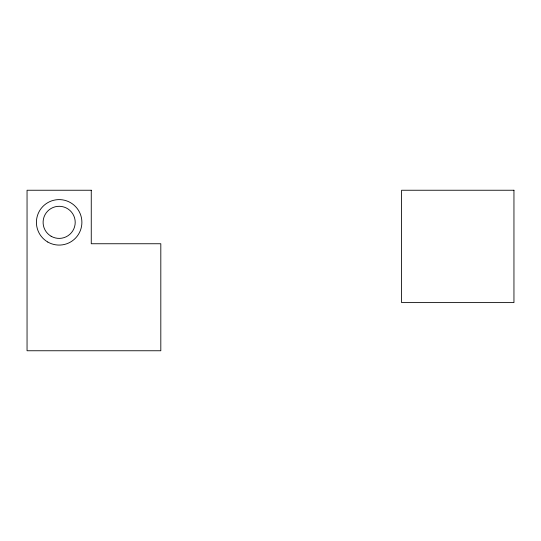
<?xml version="1.0" encoding="UTF-8"?>
<svg xmlns="http://www.w3.org/2000/svg" width="541" height="541" viewBox="0 0 541 541"><rect width="100%" height="100%" fill="white"/><g stroke="black" fill="none" stroke-linecap="round" stroke-linejoin="round"><path stroke-width="0.81" d="M91.26 190.243L27.05 190.243L27.05 350.757L160.812 350.757L160.812 243.748L91.26 243.748L91.26 190.243M513.95 190.243L401.591 190.243L401.591 302.602L513.95 302.602L513.95 190.243M47.784 242.037A22.742 22.742 0 0 0 81.894 222.344A22.742 22.742 0 0 0 47.784 202.652A22.742 22.742 0 0 0 47.784 242.037M51.124 236.248A16.054 16.054 0 0 0 75.206 222.344A16.054 16.054 0 0 0 51.124 208.447A16.054 16.054 0 0 0 51.124 236.248"/></g></svg>
